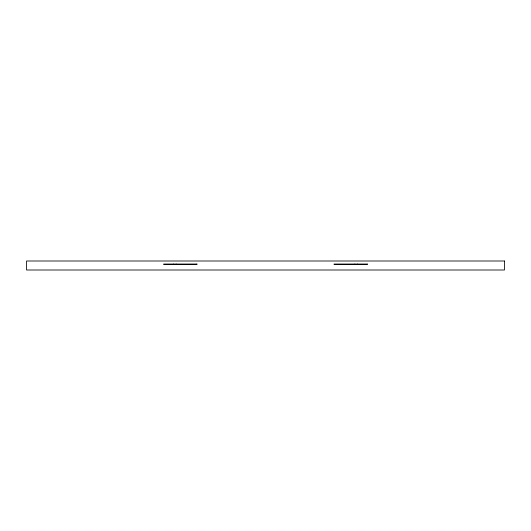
<?xml version="1.0" encoding="UTF-8"?>
<svg xmlns="http://www.w3.org/2000/svg" width="531" height="531" viewBox="0 0 531 531"><rect width="100%" height="100%" fill="white"/><g stroke="black" fill="none" stroke-linecap="round" stroke-linejoin="round"><path stroke-width="0.8" d="M357.615 264.046L357.615 264.458M354.847 264.046L354.847 264.458M176.153 264.046L176.153 264.458M173.385 264.046L173.385 264.458M504.45 261L26.55 261L26.55 270L504.45 270L504.45 261M196.935 264.046L163.687 264.046L163.687 264.458L196.935 264.458L196.935 264.046M367.313 264.046L334.065 264.046L334.065 264.458L367.313 264.458L367.313 264.046"/></g></svg>
